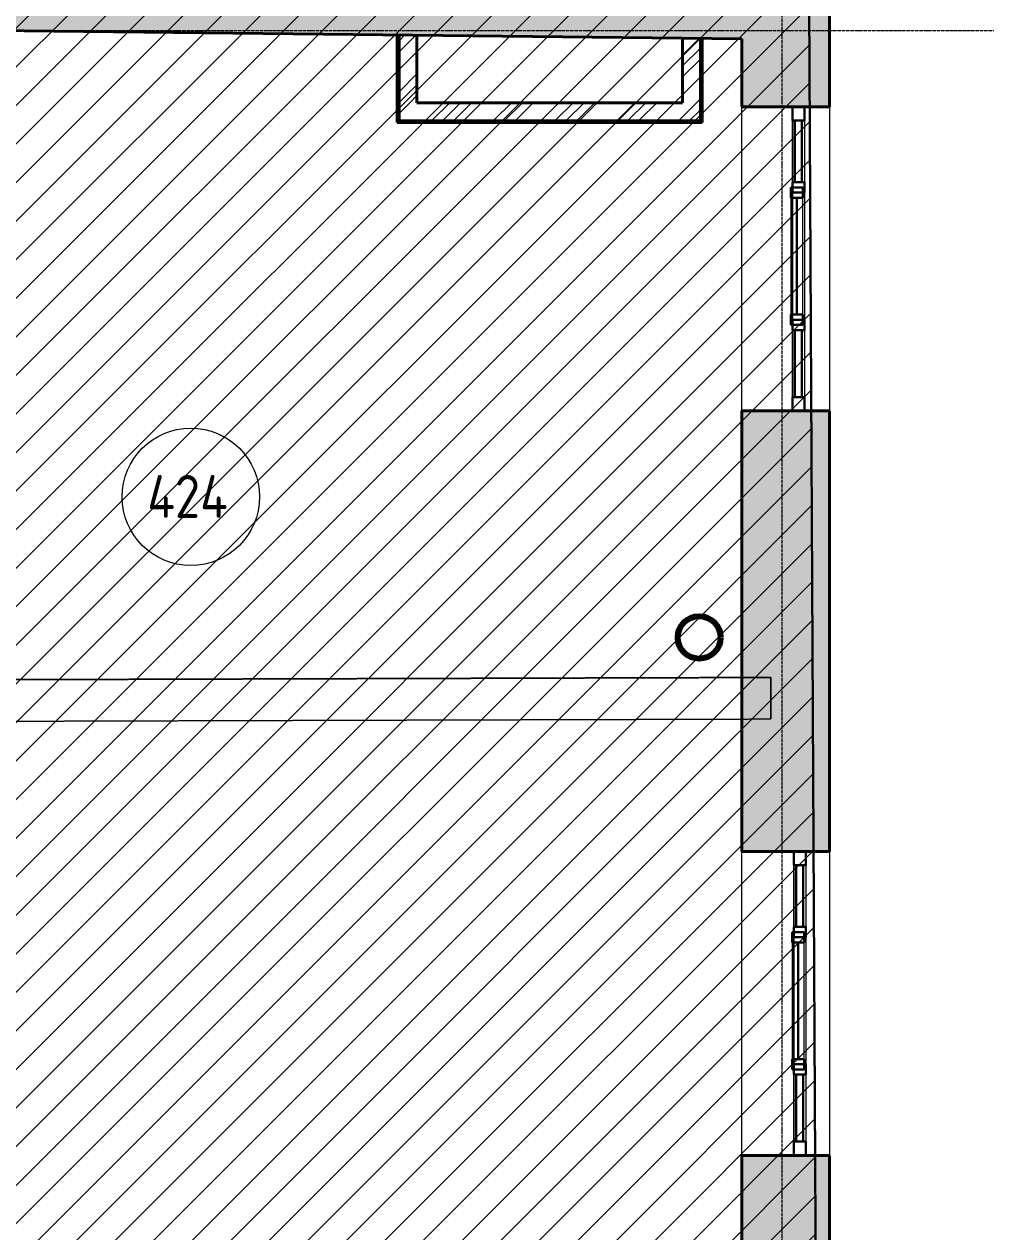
# Model space of a CAD drawing. Header units: millimetres. Extents: x -11886 to 379896, y -8130 to 47743.
# Drawn here: x 374252 to 379896, y 30013 to 37044 of the extents above; entities that cross this region are included whole.
import ezdxf

# ---------------------------------------------------------------- set-up
doc = ezdxf.new("R2010")
doc.units = ezdxf.units.MM
for name, pattern in [('ADSK_Линия сетки', [25, 20, -2.5, 0, -2.5]), ('ADSK_Сверху', [4.5, 3, -1.5]), ('ADSK_Снесено', [4.5, 3, -1.5])]:
    doc.linetypes.add(name, pattern=pattern)
for name, color, linetype, lineweight, true_color in [('_ Окна', 5, 'Continuous', 30, 0x0000ff), ('Витраж', 5, 'Continuous', 18, 0x0000ff), ('Окна', 5, 'Continuous', 18, 0x0000ff), ('Панели витража', 5, 'Continuous', 18, 0x0000ff), ('планы со стояками отопление_dwg', 7, 'Continuous', 9, 0x767676), ('Стены внутренние', 5, 'Continuous', 18, 0x0000ff), ('Стены наружные', 1, 'ADSK_Снесено', 18, 0xff0000), ('Стены штриховка', 5, 'Continuous', 18, 0x0000ff)]:
    doc.layers.add(name, color=color, linetype=linetype, lineweight=lineweight, true_color=true_color)
for name, color, linetype, lineweight in [('Каркас', 7, 'Continuous', 18), ('Марки помещений', 7, 'Continuous', 20), ('Оси', 7, 'Continuous', 9), ('стояки', 7, 'Continuous', 9)]:
    doc.layers.add(name, color=color, linetype=linetype, lineweight=lineweight)
doc.styles.add('GOST Common_2', font='GOST_Common.ttf', dxfattribs={"width": 0.9, "height": 250})
pattern_1 = [(45, (322754.53, 150), (-179.6051, 179.6051), []), (45, (322818.03, 150), (0, 359.2102), []), (45, (322691.03, 150), (0, 359.2102), [])]

# ---------------------------------------------------------------- blocks, each defined once
blk = doc.blocks.new('ADSK_БалкаЖБ_Прямоугольная - 241_5х432мм-861302-04 План 4-го этажа')
at = {"layer": 'Каркас', "color": 253, "linetype": 'ADSK_Сверху', "true_color": 0xaaaaaa}
for p, q in [((-3169.4, 120.7), (-3169.4, -120.8)), ((-3169.4, 120.7), (3169.4, 120.7)), ((3169.4, -120.8), (3169.4, 120.7)), ((-3169.4, -120.8), (3169.4, -120.8))]:
    blk.add_line(p, q, dxfattribs=at)
at = {"layer": 'Каркас', "color": 253, "linetype": 'ADSK_Сверху', "true_color": 0xb2b2b2}
for p, q in [((-3169.4, -120.8), (-3169.4, 120.7)), ((3169.4, 120.7), (-3169.4, 120.7)), ((3169.4, 120.7), (3169.4, -120.8)), ((-3169.4, -120.8), (3169.4, -120.8))]:
    blk.add_line(p, q, dxfattribs=at)
blk = doc.blocks.new('Прямоугольный импост - 70х20_60мм-1426885-04 План 4-го этажа')
at = {"layer": 'Витраж', "color": 161, "linetype": 'ADSK_Сверху', "true_color": 0xaaaaff}
for p, q in [((-6113, 23884.9), (-6183, 23884.9)), ((-6183, 23804.9), (-6183, 23884.9)), ((-6113, 23804.9), (-6113, 23884.9)), ((-6183, 23384.9), (-6183, 23414.9)), ((-6113, 23384.9), (-6113, 23414.9))]:
    blk.add_line(p, q, dxfattribs=at)
blk = doc.blocks.new('Прямоугольный импост - 70х20_60мм-1424482-04 План 4-го этажа')
at = {"layer": 'Витраж', "color": 161, "linetype": 'ADSK_Сверху', "true_color": 0xaaaaff}
for p, q in [((-80, 35), (0, 35)), ((0, 35), (0, -35)), ((0, -35), (-80, -35))]:
    blk.add_line(p, q, dxfattribs=at)
blk = doc.blocks.new('Прямоугольный импост - 70х20_60мм-1424483-04 План 4-го этажа')
at = {"layer": 'Витраж', "color": 161, "linetype": 'ADSK_Сверху', "true_color": 0xaaaaff}
for p, q in [((0, 35), (-80, 35)), ((0, -35), (0, 35)), ((-80, -35), (0, -35))]:
    blk.add_line(p, q, dxfattribs=at)
blk = doc.blocks.new('Прямоугольный импост - 70х20_60мм-1225850-04 План 4-го этажа')
at = {"layer": 'Витраж', "color": 161, "linetype": 'ADSK_Сверху', "true_color": 0xaaaaff}
for p, q in [((-6183, 23354.9), (-6183, 23384.9)), ((-6113, 23354.9), (-6113, 23384.9)), ((-6183, 22584.9), (-6183, 22614.9)), ((-6113, 22584.9), (-6113, 22614.9))]:
    blk.add_line(p, q, dxfattribs=at)
blk = doc.blocks.new('Прямоугольный импост - 70х20_60мм-1225113-04 План 4-го этажа')
at = {"layer": 'Витраж', "color": 161, "linetype": 'ADSK_Сверху', "true_color": 0xaaaaff}
for p, q in [((41084.5, 2327.2), (41054.5, 2327.2)), ((41524.5, 2327.2), (41444.5, 2327.2)), ((41524.5, 2257.2), (41524.5, 2327.2)), ((41084.5, 2257.2), (41054.5, 2257.2)), ((41524.5, 2257.2), (41444.5, 2257.2))]:
    blk.add_line(p, q, dxfattribs=at)
blk = doc.blocks.new('Прямоугольный импост - 70х60мм-1424480-04 План 4-го этажа')
at = {"layer": 'Витраж', "color": 161, "linetype": 'ADSK_Сверху', "true_color": 0xaaaaff}
for p, q in [((-30, 35), (30, 35)), ((30, -35), (-30, -35))]:
    blk.add_line(p, q, dxfattribs=at)
blk = doc.blocks.new('Прямоугольный импост - 70х60мм-1426887-04 План 4-го этажа')
at = {"layer": 'Витраж', "color": 161, "linetype": 'ADSK_Сверху', "true_color": 0xaaaaff}
for p, q in [((-6113, 23804.9), (-6183, 23804.9)), ((-6183, 23414.9), (-6183, 23804.9)), ((-6113, 23414.9), (-6113, 23804.9)), ((-6183, 23414.9), (-6113, 23414.9))]:
    blk.add_line(p, q, dxfattribs=at)
blk = doc.blocks.new('Прямоугольный импост - 70х60мм-V3-04 План 4-го этажа')
at = {"layer": 'Витраж', "color": 161, "linetype": 'ADSK_Сверху', "true_color": 0xaaaaff}
for p, q in [((12864.2, 2396.5), (12864.2, 2326.5)), ((13224.2, 2396.5), (12864.2, 2396.5)), ((13224.2, 2326.5), (13224.2, 2396.5)), ((13224.2, 2326.5), (12864.2, 2326.5))]:
    blk.add_line(p, q, dxfattribs=at)
blk = doc.blocks.new('Прямоугольный импост - 70х60мм-1229542-04 План 4-го этажа')
at = {"layer": 'Витраж', "color": 161, "linetype": 'ADSK_Сверху', "true_color": 0xaaaaff}
for p, q in [((-6113, 23354.9), (-6183, 23354.9)), ((-6183, 22614.9), (-6183, 23354.9)), ((-6113, 22614.9), (-6113, 23354.9)), ((-6183, 22614.9), (-6113, 22614.9))]:
    blk.add_line(p, q, dxfattribs=at)
blk = doc.blocks.new('Системная панель - _AR_Стекло_40мм_привязка по центру-V174-04 План 4-го этажа')
at = {"layer": 'Панели витража', "lineweight": 30}
for p, q in [((180, 20), (-180, 20)), ((-180, 20), (-180, -20)), ((180, -20), (180, 20)), ((-180, -20), (180, -20))]:
    blk.add_line(p, q, dxfattribs=at)
blk = doc.blocks.new('Прямоугольный импост - 70х20_60мм-V175-04 План 4-го этажа')
at = {"layer": 'Витраж', "lineweight": 30}
for p, q in [((-80, 35), (0, 35)), ((-80, -35), (-80, 35)), ((0, 35), (0, -35)), ((0, -35), (-80, -35))]:
    blk.add_line(p, q, dxfattribs=at)
blk = doc.blocks.new('Прямоугольный импост - 70х20_60мм-V176-04 План 4-го этажа')
at = {"layer": 'Витраж', "lineweight": 30}
for p, q in [((0, 35), (-80, 35)), ((-80, 35), (-80, -35)), ((0, -35), (0, 35)), ((-80, -35), (0, -35))]:
    blk.add_line(p, q, dxfattribs=at)
blk = doc.blocks.new('Системная панель - _AR_Стекло_40мм_привязка по центру-V177-04 План 4-го этажа')
at = {"layer": 'Панели витража', "lineweight": 30}
for p, q in [((195, 20), (-195, 20)), ((-195, 20), (-195, -20)), ((195, -20), (195, 20)), ((-195, -20), (195, -20))]:
    blk.add_line(p, q, dxfattribs=at)
blk = doc.blocks.new('Витраж-тент со смещением вовне - 60мм 30 сдвиг-V59-04 План 4-го этажа')
at = {"layer": '_ Окна'}
for p, q in [((-400, 25), (-400, -45)), ((-400, 25), (-340, 25)), ((-400, -45), (-400, 25)), ((-340, 25), (-340, -45)), ((400, 25), (340, 25)), ((340, 25), (340, -45)), ((400, -45), (400, 25)), ((400, -45), (400, 25)), ((-340, -45), (-400, -45)), ((-340, -10), (340, -10)), ((340, -45), (400, -45))]:
    blk.add_line(p, q, dxfattribs=at)
at = {"layer": 'Окна'}
for p, q in [((340, 25), (-340, 25)), ((-340, -45), (340, -45))]:
    blk.add_line(p, q, dxfattribs=at)
blk = doc.blocks.new('Прямоугольный импост - 70х60мм-V89-04 План 4-го этажа')
at = {"layer": 'Витраж'}
for p, q in [((3750.2, 35424.3), (3750.2, 35784.3)), ((3820.2, 35784.3), (3820.2, 35424.3))]:
    blk.add_line(p, q, dxfattribs=at)
blk = doc.blocks.new('Прямоугольный импост - 70х60мм-V90-04 План 4-го этажа')
at = {"layer": 'Витраж'}
for p, q in [((3750.2, 34174.3), (3750.2, 34564.3)), ((3820.2, 34564.3), (3820.2, 34174.3))]:
    blk.add_line(p, q, dxfattribs=at)
blk = doc.blocks.new('Прямоугольный импост - 70х60мм-V178-04 План 4-го этажа')
at = {"layer": 'Витраж', "lineweight": 30}
for p, q in [((-30, 35), (30, 35)), ((-30, -35), (-30, 35)), ((30, 35), (30, -35)), ((30, -35), (-30, -35))]:
    blk.add_line(p, q, dxfattribs=at)
blk = doc.blocks.new('Прямоугольный импост - 70х60мм-V61-04 План 4-го этажа')
at = {"layer": 'Витраж'}
for p, q in [((-6183, 22614.9), (-6183, 23354.9)), ((-6113, 23354.9), (-6113, 22614.9))]:
    blk.add_line(p, q, dxfattribs=at)
blk = doc.blocks.new('Системная панель - _AR_Стекло_40мм_привязка по центру-V179-04 План 4-го этажа')
at = {"layer": 'Панели витража', "lineweight": 30}
for p, q in [((180, 20), (-180, 20)), ((-180, 20), (-180, -20)), ((180, -20), (180, 20)), ((-180, -20), (180, -20))]:
    blk.add_line(p, q, dxfattribs=at)
blk = doc.blocks.new('Прямоугольный импост - 70х20_60мм-V180-04 План 4-го этажа')
at = {"layer": 'Витраж', "lineweight": 30}
for p, q in [((-80, 35), (0, 35)), ((-80, -35), (-80, 35)), ((0, 35), (0, -35)), ((0, -35), (-80, -35))]:
    blk.add_line(p, q, dxfattribs=at)
blk = doc.blocks.new('Прямоугольный импост - 70х20_60мм-V181-04 План 4-го этажа')
at = {"layer": 'Витраж', "lineweight": 30}
for p, q in [((0, 35), (-80, 35)), ((-80, 35), (-80, -35)), ((0, -35), (0, 35)), ((-80, -35), (0, -35))]:
    blk.add_line(p, q, dxfattribs=at)
blk = doc.blocks.new('Системная панель - _AR_Стекло_40мм_привязка по центру-V182-04 План 4-го этажа')
at = {"layer": 'Панели витража', "lineweight": 30}
for p, q in [((195, 20), (-195, 20)), ((-195, 20), (-195, -20)), ((195, -20), (195, 20)), ((-195, -20), (195, -20))]:
    blk.add_line(p, q, dxfattribs=at)
blk = doc.blocks.new('Прямоугольный импост - 70х60мм-V183-04 План 4-го этажа')
at = {"layer": 'Витраж', "lineweight": 30}
for p, q in [((-30, 35), (30, 35)), ((-30, -35), (-30, 35)), ((30, 35), (30, -35)), ((30, -35), (-30, -35))]:
    blk.add_line(p, q, dxfattribs=at)
blk = doc.blocks.new('планы со стояками отопление_dwg-1484427-04 План 4-го этажа')
at = {"layer": 'стояки', "color": 246, "lineweight": 80, "true_color": 0x7f001f}
blk.add_circle((225916, 443232.4), 124.3, dxfattribs=at)
blk = doc.blocks.new('ADSK_Марка_Помещение_ОдноЗначение - Номер-247393-04 План 4-го этажа')
at = {"layer": 'Марки помещений'}
blk.add_circle((0, 0), 4, dxfattribs=at)

msp = doc.modelspace()

# ---------------------------------------------------------------- hatches: boundary and pattern name
at = {"lineweight": 13, "true_color": 0x636466, "transparency": 33554559}
h = msp.add_hatch(dxfattribs=at)
h.set_pattern_fill('ANSI31', color=251, scale=50)
h.set_pattern_definition([(45, (322754.53, 85026.59), (-112.2532, 112.2532), [])])
h.paths.add_polyline_path([(372687.94, 8682.3), (378968.48, 8682.3), (378787.15, 43909.21), (368787.75, 43909.21), (368787.75, 21084.06), (369474.39, 21054.57), (369476.21, 11328.12), (323525.66, 11328.12), (323525.66, 8679.25), (323045.03, 8679.25), (323045.03, 456.79), (331027.53, 422.02), (331027.53, 2336.48), (341727.18, 2336.48), (341727.18, -2582.57), (354090.93, -2582.57), (354090.93, 2335.74), (364791.47, 2256.79), (364791.47, 300.23), (372687.94, 300.23)])
at = {"layer": 'Стены внутренние', "true_color": 0xc0c0c0}
h = msp.add_hatch(color=9, dxfattribs=at)
h.paths.add_polyline_path([(378429.99, 36958.95), (378429.99, 37338.97), (371516.14, 37417.28), (371512.63, 37037.3), (378340.56, 36959.96)])
h.paths.add_polyline_path([(370011.93, 37054.29), (370016.24, 37434.27), (369297.75, 37442.41), (369297.75, 37062.38)])
at = {"layer": 'Стены внутренние', "lineweight": 9}
h = msp.add_hatch(dxfattribs=at)
h.set_pattern_fill('FP_1', color=256, style=0, pattern_type=2)
h.set_pattern_definition(pattern_1)
h.paths.add_polyline_path([(376438.18, 36586.79), (376538.18, 36586.79), (376538.18, 36980.37), (376438.18, 36981.51), (376438.18, 36958.95)])
h = msp.add_hatch(dxfattribs=at)
h.set_pattern_fill('FP_1', color=256, style=0, pattern_type=2)
h.set_pattern_definition(pattern_1)
h.paths.add_polyline_path([(378084.44, 36486.79), (378184.44, 36486.79), (378184.44, 36961.73), (378084.44, 36961.73), (378084.44, 36563.39)])
h = msp.add_hatch(dxfattribs=at)
h.set_pattern_fill('FP_1', color=256, style=0, pattern_type=2)
h.set_pattern_definition(pattern_1)
h.paths.add_polyline_path([(377449.44, 36486.79), (378084.44, 36486.79), (378084.44, 36586.79), (376438.18, 36586.79), (376438.18, 36486.79), (377329.88, 36486.79)])
at = {"layer": 'Стены наружные', "true_color": 0xc0c0c0}
h = msp.add_hatch(color=9, dxfattribs=at)
h.paths.add_polyline_path([(378939.99, 21011.32), (378939.99, 22140.29), (378429.99, 22140.29), (378429.99, 21013.68), (378623.36, 21012.78)])
h.paths.add_polyline_path([(378623.36, 23910.29), (378939.99, 23910.29), (378939.99, 26211.59), (378429.99, 26211.59), (378429.99, 23910.29), (378613.78, 23910.29)])
h.paths.add_polyline_path([(378939.99, 27981.59), (378939.99, 30458.29), (378429.99, 30458.29), (378429.99, 27981.59), (378623.36, 27981.59)])
h.paths.add_polyline_path([(378583.76, 32228.29), (378939.99, 32228.29), (378939.99, 34793.39), (378429.99, 34793.39), (378429.99, 32228.29)])
h.paths.add_polyline_path([(378939.99, 36563.39), (378939.99, 43909.21), (378429.99, 43909.21), (378429.99, 36563.39), (378597.54, 36563.39)])

# ---------------------------------------------------------------- linework, layer by layer
at = {"color": 251, "lineweight": 30, "true_color": 0x636466}
msp.add_lwpolyline([(368787.75, 21084.06), (368787.75, 43909.21), (378787.15, 43909.21), (378968.48, 8682.3), (372687.94, 8682.3), (372687.94, 300.23), (364791.47, 300.23), (364791.47, 2256.79), (353990.51, 2336.48), (354090.93, 2335.74), (354090.93, -2582.57), (341727.18, -2582.57), (341727.18, 2336.48), (331027.53, 2336.48), (331027.53, 422.02), (323045.03, 456.79), (323045.03, 8679.25)], dxfattribs=at)
at = {"layer": 'Оси', "linetype": 'ADSK_Линия сетки'}
for p, q in [((378664.44, -4834.79), (378664.44, 44684.79)), ((311668.31, 37006.79), (379896.25, 37006.79))]:
    msp.add_line(p, q, dxfattribs=at)
at = {"layer": 'Стены внутренние', "color": 18, "lineweight": 40, "true_color": 0x000000}
for p, q in [((372320.47, 37028.15), (378429.99, 36958.95)), ((376423.18, 36981.68), (376423.18, 36471.79)), ((376538.18, 36586.79), (376538.18, 36980.37)), ((378084.44, 36962.86), (378084.44, 36586.79)), ((378199.44, 36471.79), (378199.44, 36961.56)), ((378084.44, 36586.79), (376538.18, 36586.79)), ((376423.18, 36471.79), (378199.44, 36471.79))]:
    msp.add_line(p, q, dxfattribs=at)
at = {"layer": 'Стены наружные', "color": 18, "lineweight": 40, "true_color": 0x000000}
for p, q in [((378939.99, 36563.39), (378939.99, 43909.21)), ((378429.99, 36958.95), (378429.99, 36563.39)), ((378429.99, 36563.39), (378939.99, 36563.39)), ((378939.99, 34793.39), (378429.99, 34793.39)), ((378429.99, 34793.39), (378429.99, 32228.29)), ((378939.99, 32228.29), (378939.99, 34793.39)), ((378429.99, 32228.29), (378939.99, 32228.29)), ((378939.99, 30458.29), (378429.99, 30458.29)), ((378429.99, 30458.29), (378429.99, 27981.59)), ((378939.99, 27981.59), (378939.99, 30458.29))]:
    msp.add_line(p, q, dxfattribs=at)
at = {"layer": 'Стены наружные', "color": 18, "true_color": 0x000000}
for p, q in [((378429.99, 34793.39), (378429.99, 36563.39)), ((378939.99, 36563.39), (378939.99, 34793.39)), ((378429.99, 30458.29), (378429.99, 32228.29)), ((378939.99, 32228.29), (378939.99, 30458.29))]:
    msp.add_line(p, q, dxfattribs=at)
at = {"layer": 'Стены штриховка'}
for p, q in [((376432.18, 36981.58), (376432.18, 36480.79)), ((376438.18, 36981.51), (376438.18, 36486.79)), ((378184.44, 36486.79), (378184.44, 36961.73)), ((378190.44, 36480.79), (378190.44, 36961.66)), ((376432.18, 36480.79), (378190.44, 36480.79)), ((376438.18, 36486.79), (378184.44, 36486.79))]:
    msp.add_line(p, q, dxfattribs=at)

# ---------------------------------------------------------------- block references
at = {"layer": '_ Окна', "rotation": 270.0000000000003}
for p in [(378758.69, 35693.39), (378766.47, 31358.29)]:
    msp.add_blockref('Витраж-тент со смещением вовне - 60мм 30 сдвиг-V59-04 План 4-го этажа', p, dxfattribs=at)
at = {"layer": 'Витраж', "color": 161, "linetype": 'ADSK_Сверху', "true_color": 0xaaaaff}
for name, p, rotation in [('Прямоугольный импост - 70х20_60мм-1424483-04 План 4-го этажа', (378758.69, 36563.39), 90.00000000000031), ('Прямоугольный импост - 70х20_60мм-1225113-04 План 4-го этажа', (381050.85, -4961.06), 90), ('Прямоугольный импост - 70х60мм-V3-04 План 4-го этажа', (381120.2, 23259.15), 90), ('Прямоугольный импост - 70х20_60мм-1225850-04 План 4-го этажа', (372610.67, 58678.33), 180), ('Прямоугольный импост - 70х60мм-1229542-04 План 4-го этажа', (372610.67, 58678.33), 180), ('Прямоугольный импост - 70х20_60мм-1426885-04 План 4-го этажа', (372610.67, 58678.33), 180), ('Прямоугольный импост - 70х60мм-1426887-04 План 4-го этажа', (372610.67, 58678.33), 180), ('Прямоугольный импост - 70х20_60мм-1424483-04 План 4-го этажа', (378766.47, 32228.29), 90.00000000000031), ('Прямоугольный импост - 70х20_60мм-1225113-04 План 4-го этажа', (381058.63, -9296.16), 90), ('Прямоугольный импост - 70х60мм-V3-04 План 4-го этажа', (381127.98, 18924.05), 90), ('Прямоугольный импост - 70х20_60мм-1225850-04 План 4-го этажа', (372618.45, 54343.23), 180), ('Прямоугольный импост - 70х60мм-1229542-04 План 4-го этажа', (372618.45, 54343.23), 180), ('Прямоугольный импост - 70х20_60мм-1426885-04 План 4-го этажа', (372618.45, 54343.23), 180), ('Прямоугольный импост - 70х60мм-1426887-04 План 4-го этажа', (372618.45, 54343.23), 180)]:
    msp.add_blockref(name, p, dxfattribs=dict(at, rotation=rotation))
at = {"layer": 'Витраж'}
for name, p, rotation in [('Прямоугольный импост - 70х20_60мм-V176-04 План 4-го этажа', (378758.69, 36563.39), 90.00000000000031), ('Прямоугольный импост - 70х60мм-V61-04 План 4-го этажа', (372610.67, 58678.33), 180), ('Прямоугольный импост - 70х20_60мм-V181-04 План 4-го этажа', (378766.47, 32228.29), 90.00000000000031), ('Прямоугольный импост - 70х60мм-V61-04 План 4-го этажа', (372618.45, 54343.23), 180)]:
    msp.add_blockref(name, p, dxfattribs=dict(at, rotation=rotation))
for name, p in [('Прямоугольный импост - 70х60мм-V89-04 План 4-го этажа', (374973.49, 699.08)), ('Прямоугольный импост - 70х60мм-V90-04 План 4-го этажа', (374973.49, 699.08)), ('Прямоугольный импост - 70х60мм-V89-04 План 4-го этажа', (374981.27, -3636.02)), ('Прямоугольный импост - 70х60мм-V90-04 План 4-го этажа', (374981.27, -3636.02))]:
    msp.add_blockref(name, p, dxfattribs=at)
at = {"layer": 'Витраж', "color": 161, "linetype": 'ADSK_Сверху', "true_color": 0xaaaaff, "extrusion": (0, 0, -1), "rotation": 269.9999999999997}
for name, p in [('Прямоугольный импост - 70х60мм-1424480-04 План 4-го этажа', (-378758.69, 36093.39)), ('Прямоугольный импост - 70х60мм-1424480-04 План 4-го этажа', (-378758.69, 35293.39)), ('Прямоугольный импост - 70х20_60мм-1424482-04 План 4-го этажа', (-378758.69, 34793.39)), ('Прямоугольный импост - 70х60мм-1424480-04 План 4-го этажа', (-378766.47, 31758.29)), ('Прямоугольный импост - 70х60мм-1424480-04 План 4-го этажа', (-378766.47, 30958.29)), ('Прямоугольный импост - 70х20_60мм-1424482-04 План 4-го этажа', (-378766.47, 30458.29))]:
    msp.add_blockref(name, p, dxfattribs=at)
at = {"layer": 'Витраж', "extrusion": (0, 0, -1), "rotation": 269.9999999999997}
for name, p in [('Прямоугольный импост - 70х60мм-V178-04 План 4-го этажа', (-378758.69, 36093.39)), ('Прямоугольный импост - 70х60мм-V178-04 План 4-го этажа', (-378758.69, 35293.39)), ('Прямоугольный импост - 70х20_60мм-V175-04 План 4-го этажа', (-378758.69, 34793.39)), ('Прямоугольный импост - 70х60мм-V183-04 План 4-го этажа', (-378766.47, 31758.29)), ('Прямоугольный импост - 70х60мм-V183-04 План 4-го этажа', (-378766.47, 30958.29)), ('Прямоугольный импост - 70х20_60мм-V180-04 План 4-го этажа', (-378766.47, 30458.29))]:
    msp.add_blockref(name, p, dxfattribs=at)
at = {"layer": 'Каркас', "color": 253, "linetype": 'ADSK_Сверху', "true_color": 0xaaaaaa, "rotation": 0.1673912001224805}
msp.add_blockref('ADSK_БалкаЖБ_Прямоугольная - 241_5х432мм-861302-04 План 4-го этажа', (375428.28, 33110.68), dxfattribs=at)
at = {"layer": 'Марки помещений', "xscale": 99.99999999999993, "yscale": 99.99999999999993, "zscale": 99.99999999999993}
msp.add_blockref('ADSK_Марка_Помещение_ОдноЗначение - Номер-247393-04 План 4-го этажа', (375222.25, 34291.84), dxfattribs=at)
at = {"layer": 'Панели витража', "rotation": 270.0000000000003}
for name, p in [('Системная панель - _AR_Стекло_40мм_привязка по центру-V174-04 План 4-го этажа', (378758.69, 36303.39)), ('Системная панель - _AR_Стекло_40мм_привязка по центру-V177-04 План 4-го этажа', (378758.69, 35068.39)), ('Системная панель - _AR_Стекло_40мм_привязка по центру-V179-04 План 4-го этажа', (378766.47, 31968.29)), ('Системная панель - _AR_Стекло_40мм_привязка по центру-V182-04 План 4-го этажа', (378766.47, 30733.29))]:
    msp.add_blockref(name, p, dxfattribs=at)
at = {"layer": 'планы со стояками отопление_dwg', "color": 6, "true_color": 0xff00ff}
msp.add_blockref('планы со стояками отопление_dwg-1484427-04 План 4-го этажа', (152265.33, -409758.64), dxfattribs=at)

# ---------------------------------------------------------------- texts
at = {"layer": 'Марки помещений', "lineweight": 9, "insert": (374968.44, 34419.56), "char_height": 250, "width": 627.7213, "attachment_point": 1, "style": 'GOST Common_2'}
msp.add_mtext('424', dxfattribs=at)

doc.saveas('drawing.dxf')
